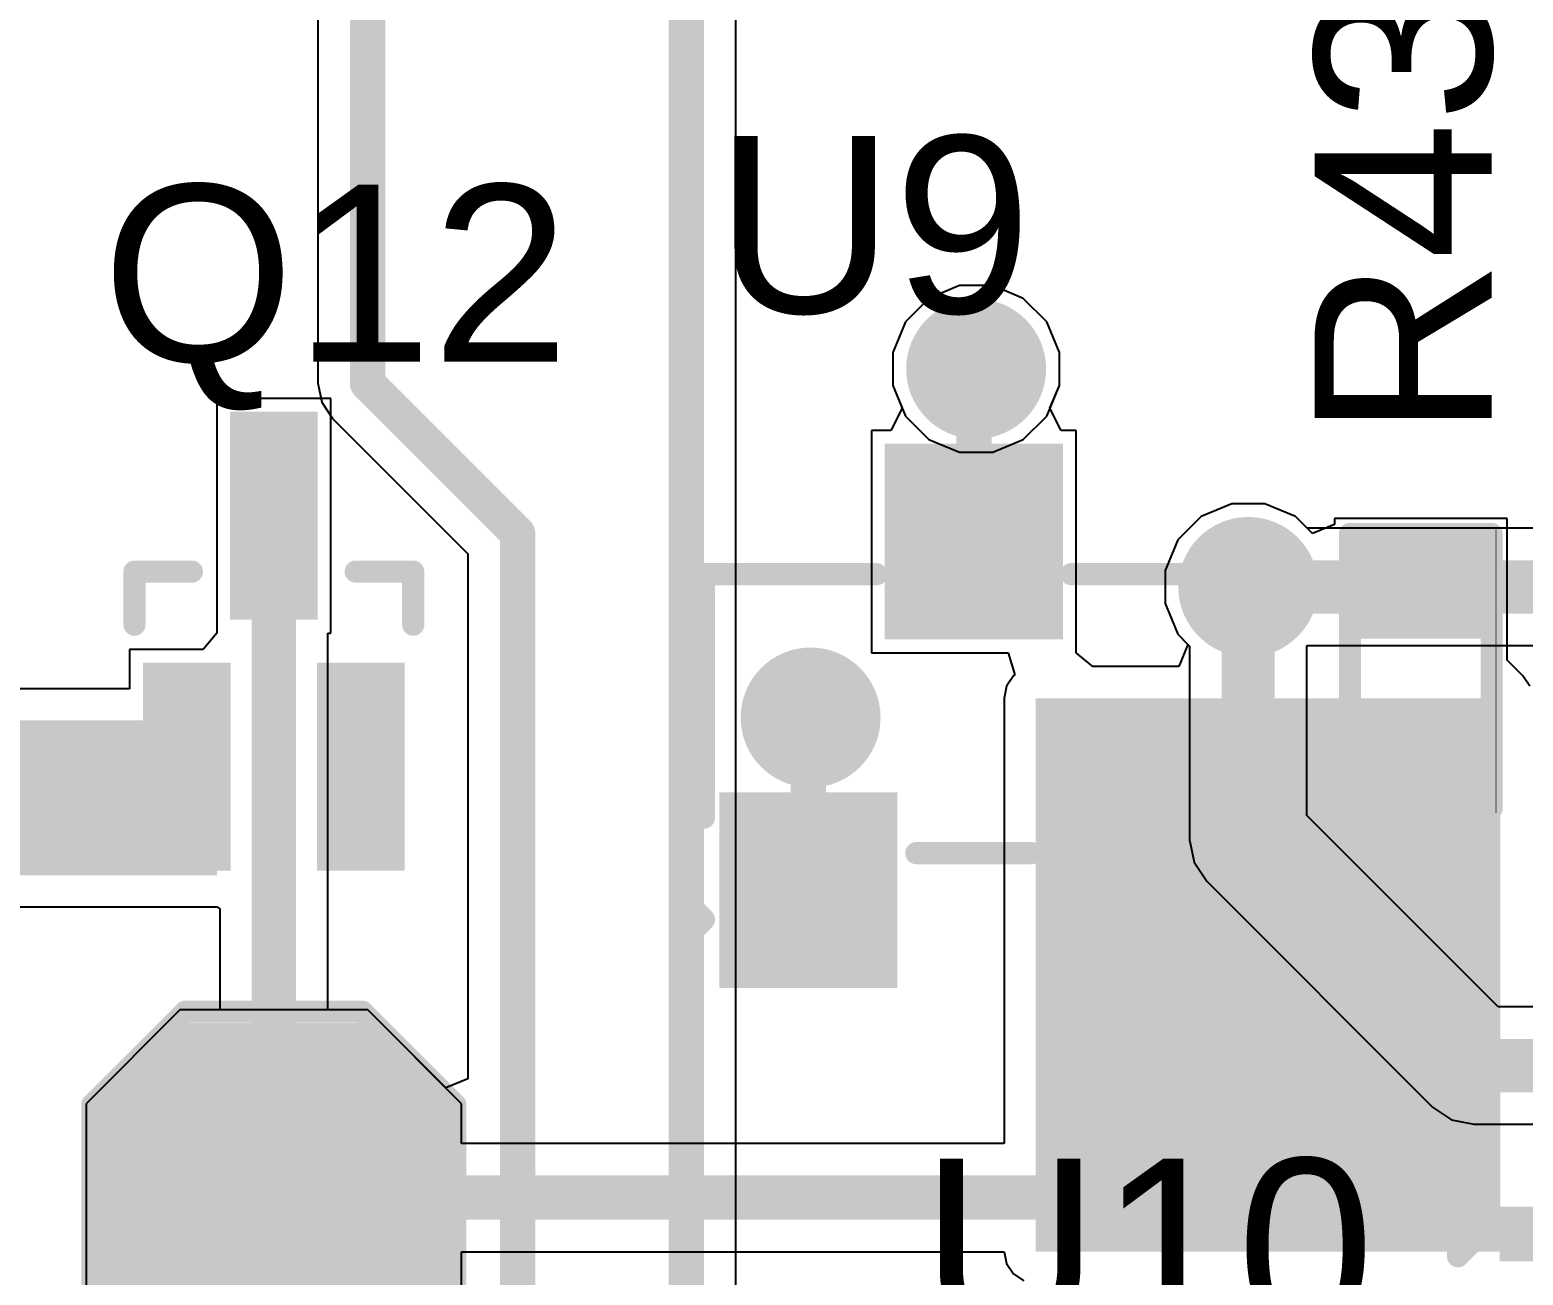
# Model space of a CAD drawing. Header units: millimetres. Extents: x -0.13 to 3.86, y -0.01 to 4.3.
# Drawn here: x 1.5977 to 1.9351, y 2.9197 to 3.201 of the extents above; entities that cross this region are included whole.
import ezdxf

# ---------------------------------------------------------------- set-up
doc = ezdxf.new("R2010")
doc.units = ezdxf.units.MM
doc.header["$MEASUREMENT"] = 0
for name, color, linetype in [('BottomLayer', 5, 'Continuous'), ('BottomSolder', 6, 'Continuous'), ('MultiLayer', 9, 'Continuous'), ('PadHoleLayer', 156, 'Continuous'), ('TopLayer', 1, 'Continuous'), ('TopOverlay', 2, 'Continuous'), ('TopPaste', 8, 'Continuous'), ('TopSolder', 216, 'Continuous'), ('ViaHoleLayer', 16, 'Continuous')]:
    doc.layers.add(name, color=color, linetype=linetype)
doc.styles.add('Arial', font='arial.ttf', dxfattribs={"height": 0.2})

# ---------------------------------------------------------------- blocks, each defined once
blk = doc.blocks.new('T____P______TH_1_8___H_________0_92___46')
at = {"layer": 'BottomLayer'}
blk.add_hatch(color=5, dxfattribs=at).paths.add_polyline_path([(0.017717425, 0.03543305), (-0.017715625, 0.03543305), (-0.03543215, 0.017716525), (-0.03543215, -0.017716525), (-0.017715625, -0.03543305), (0.017717425, -0.03543305), (0.03543395, -0.017716525), (0.03543395, 0.017716525)])
at = {"layer": 'BottomSolder'}
blk.add_hatch(color=6, dxfattribs=at).paths.add_polyline_path([(0.019717425, 0.03943305), (-0.019715625, 0.03943305), (-0.03943215, 0.019716525), (-0.03943215, -0.019716525), (-0.019715625, -0.03943305), (0.019717425, -0.03943305), (0.03943395, -0.019716525), (0.03943395, 0.019716525)])
at = {"layer": 'MultiLayer'}
blk.add_hatch(color=9, dxfattribs=at).paths.add_polyline_path([(0.017717425, 0.03543305), (-0.017715625, 0.03543305), (-0.03543215, 0.017716525), (-0.03543215, -0.017716525), (-0.017715625, -0.03543305), (0.017717425, -0.03543305), (0.03543395, -0.017716525), (0.03543395, 0.017716525)])
at = {"layer": 'PadHoleLayer'}
h = blk.add_hatch(color=156, dxfattribs=at)
edge = h.paths.add_edge_path()
edge.add_arc((9e-07, 0), 0.0181102, 0, 360)
at = {"layer": 'TopLayer'}
blk.add_hatch(color=1, dxfattribs=at).paths.add_polyline_path([(0.017717425, 0.03543305), (-0.017715625, 0.03543305), (-0.03543215, 0.017716525), (-0.03543215, -0.017716525), (-0.017715625, -0.03543305), (0.017717425, -0.03543305), (0.03543395, -0.017716525), (0.03543395, 0.017716525)])
at = {"layer": 'TopSolder'}
blk.add_hatch(color=216, dxfattribs=at).paths.add_polyline_path([(0.019717425, 0.03943305), (-0.019715625, 0.03943305), (-0.03943215, 0.019716525), (-0.03943215, -0.019716525), (-0.019715625, -0.03943305), (0.019717425, -0.03943305), (0.03943395, -0.019716525), (0.03943395, 0.019716525)])
at = {"layer": 'TopOverlay', "const_width": 0.005}
for points in [[(-0.0409991, 0.021), (-0.0199991, 0.042)], [(-0.0199991, 0.042), (0.0200009, 0.042)], [(0.0200009, 0.042), (0.0410009, 0.021)], [(-0.0409991, -0.021), (-0.0409991, 0.021)], [(0.0410009, -0.021), (0.0410009, 0.021)], [(-0.0409991, -0.021), (-0.0209991, -0.041)], [(0.0210009, -0.041), (0.0410009, -0.021)], [(-0.0199991, -0.041), (0.0210009, -0.041)]]:
    blk.add_lwpolyline(points, dxfattribs=at)
at = {"layer": 'TopOverlay', "const_width": 0.0025}
for points in [[(-0.0212491, 0.042, 1), (-0.0187491, 0.042, 1)], [(-0.0212491, 0.042, 1), (-0.0187491, 0.042, 1)], [(0.0187509, 0.042, 1), (0.0212509, 0.042, 1)], [(0.0187509, 0.042, 1), (0.0212509, 0.042, 1)], [(-0.0422491, 0.021, 1), (-0.0397491, 0.021, 1)], [(-0.0422491, 0.021, 1), (-0.0397491, 0.021, 1)], [(0.0397509, 0.021, 1), (0.0422509, 0.021, 1)], [(0.0397509, 0.021, 1), (0.0422509, 0.021, 1)], [(-0.0422491, -0.021, 1), (-0.0397491, -0.021, 1)], [(-0.0422491, -0.021, 1), (-0.0397491, -0.021, 1)], [(0.0397509, -0.021, 1), (0.0422509, -0.021, 1)], [(0.0397509, -0.021, 1), (0.0422509, -0.021, 1)], [(-0.0222491, -0.041, 1), (-0.0197491, -0.041, 1)], [(-0.0212491, -0.041, 1), (-0.0187491, -0.041, 1)], [(0.0197509, -0.041, 1), (0.0222509, -0.041, 1)], [(0.0197509, -0.041, 1), (0.0222509, -0.041, 1)]]:
    blk.add_lwpolyline(points, format="xyb", close=True, dxfattribs=at)
blk = doc.blocks.new('MMBT2222ATT3G_83')
at = {"layer": 'TopLayer'}
for points in [[(-0.0194882, 0.0452746), (0.0194882, 0.0452746), (0.0194882, 0.0334636), (-0.0194882, 0.0334636)], [(0.0372058, 0.0255906), (0.0761822, 0.0255906), (0.0761822, 0.0137796), (0.0372058, 0.0137796)], [(-0.0194882, 0.0059046), (0.0194882, 0.0059046), (0.0194882, -0.0059064), (-0.0194882, -0.0059064)]]:
    blk.add_hatch(color=1, dxfattribs=at).paths.add_polyline_path(points)
at = {"layer": 'TopPaste'}
for points in [[(-0.0194882, 0.0452746), (0.0194882, 0.0452746), (0.0194882, 0.0334636), (-0.0194882, 0.0334636)], [(0.0372058, 0.0255906), (0.0761822, 0.0255906), (0.0761822, 0.0137796), (0.0372058, 0.0137796)], [(-0.0194882, 0.0059046), (0.0194882, 0.0059046), (0.0194882, -0.0059064), (-0.0194882, -0.0059064)]]:
    blk.add_hatch(color=8, dxfattribs=at).paths.add_polyline_path(points)
at = {"layer": 'TopSolder'}
for points in [[(-0.0234882, 0.0492746), (0.0234882, 0.0492746), (0.0234882, 0.0294636), (-0.0234882, 0.0294636)], [(0.0332058, 0.0295906), (0.0801822, 0.0295906), (0.0801822, 0.0097796), (0.0332058, 0.0097796)], [(-0.0234882, 0.0099046), (0.0234882, 0.0099046), (0.0234882, -0.0099064), (-0.0234882, -0.0099064)]]:
    blk.add_hatch(color=216, dxfattribs=at).paths.add_polyline_path(points)
at = {"layer": 'TopOverlay', "const_width": 0.005}
for points in [[(0.032086, 0.0511811), (0.044094, 0.0511811)], [(0.044094, 0.0511811), (0.044094, 0.0381891)], [(0.044094, 0.0011811), (0.044094, -0.0118109)], [(0.032086, -0.0118109), (0.044094, -0.0118109)]]:
    blk.add_lwpolyline(points, dxfattribs=at)
at = {"layer": 'TopOverlay', "const_width": 0.0025}
for points in [[(0.030836, 0.0511811, 1), (0.033336, 0.0511811, 1)], [(0.042844, 0.0511811, 1), (0.045344, 0.0511811, 1)], [(0.042844, 0.0511811, 1), (0.045344, 0.0511811, 1)], [(0.042844, 0.0381891, 1), (0.045344, 0.0381891, 1)], [(0.042844, 0.0011811, 1), (0.045344, 0.0011811, 1)], [(0.030836, -0.0118109, 1), (0.033336, -0.0118109, 1)], [(0.042844, -0.0118109, 1), (0.045344, -0.0118109, 1)], [(0.042844, -0.0118109, 1), (0.045344, -0.0118109, 1)]]:
    blk.add_lwpolyline(points, format="xyb", close=True, dxfattribs=at)
blk = doc.blocks.new('R___0402_84')
at = {"layer": 'TopLayer'}
for points in [[(-0.027499, -0.0125009), (-0.027499, 0.0124991), (-0.009499, 0.0124991), (-0.009499, -0.0125009)], [(0.009501, -0.0125009), (0.009501, 0.0124991), (0.027501, 0.0124991), (0.027501, -0.0125009)]]:
    blk.add_hatch(color=1, dxfattribs=at).paths.add_polyline_path(points)
at = {"layer": 'TopPaste'}
for points in [[(-0.027499, -0.0125009), (-0.027499, 0.0124991), (-0.009499, 0.0124991), (-0.009499, -0.0125009)], [(0.009501, -0.0125009), (0.009501, 0.0124991), (0.027501, 0.0124991), (0.027501, -0.0125009)]]:
    blk.add_hatch(color=8, dxfattribs=at).paths.add_polyline_path(points)
at = {"layer": 'TopSolder'}
for points in [[(-0.0296644, -0.0146663), (-0.0296644, 0.0146645), (-0.0073336, 0.0146645), (-0.0073336, -0.0146663)], [(0.0073356, -0.0146663), (0.0073356, 0.0146645), (0.0296664, 0.0146645), (0.0296664, -0.0146663)]]:
    blk.add_hatch(color=216, dxfattribs=at).paths.add_polyline_path(points)
at = {"layer": 'TopOverlay'}
for points, const_width in [([(-0.030999, 0.0159991), (-0.030999, -0.0160009)], 0.005), ([(-0.030999, 0.0159991), (0.031001, 0.0159991)], 0.005), ([(0.031001, 0.0159991), (0.031001, -0.0160009)], 0.005), ([(-0.030999, -0.0160009), (0.031001, -0.0160009)], 0.005), ([(-0.031999, -0.0170009), (0.032001, -0.0170009)], 0.000127)]:
    blk.add_lwpolyline(points, dxfattribs=dict(at, const_width=const_width))
for points, const_width in [([(-0.032249, 0.0159991, 1), (-0.029749, 0.0159991, 1)], 0.0025), ([(-0.032249, 0.0159991, 1), (-0.029749, 0.0159991, 1)], 0.0025), ([(0.029751, 0.0159991, 1), (0.032251, 0.0159991, 1)], 0.0025), ([(0.029751, 0.0159991, 1), (0.032251, 0.0159991, 1)], 0.0025), ([(-0.032249, -0.0160009, 1), (-0.029749, -0.0160009, 1)], 0.0025), ([(-0.032249, -0.0160009, 1), (-0.029749, -0.0160009, 1)], 0.0025), ([(0.029751, -0.0160009, 1), (0.032251, -0.0160009, 1)], 0.0025), ([(0.029751, -0.0160009, 1), (0.032251, -0.0160009, 1)], 0.0025), ([(-0.0320307, -0.0170009, 1), (-0.0319673, -0.0170009, 1)], 6.35e-05), ([(0.0319693, -0.0170009, 1), (0.0320327, -0.0170009, 1)], 6.35e-05)]:
    blk.add_lwpolyline(points, format="xyb", close=True, dxfattribs=dict(at, const_width=const_width))
blk = doc.blocks.new('SOT_23_99')
at = {"layer": 'TopLayer'}
for points in [[(-0.01614085, 0.05748025), (0.01614265, 0.05748025), (0.01614265, 0.02125975), (-0.01614085, 0.02125975)], [(-0.05354285, -0.02125975), (-0.02125935, -0.02125975), (-0.02125935, -0.05748025), (-0.05354285, -0.05748025)], [(0.02125915, -0.02125975), (0.05354265, -0.02125975), (0.05354265, -0.05748025), (0.02125915, -0.05748025)]]:
    blk.add_hatch(color=1, dxfattribs=at).paths.add_polyline_path(points)
at = {"layer": 'TopPaste'}
for points in [[(-0.01614085, 0.05748025), (0.01614265, 0.05748025), (0.01614265, 0.02125975), (-0.01614085, 0.02125975)], [(-0.05354285, -0.02125975), (-0.02125935, -0.02125975), (-0.02125935, -0.05748025), (-0.05354285, -0.05748025)], [(0.02125915, -0.02125975), (0.05354265, -0.02125975), (0.05354265, -0.05748025), (0.02125915, -0.05748025)]]:
    blk.add_hatch(color=8, dxfattribs=at).paths.add_polyline_path(points)
at = {"layer": 'TopSolder'}
for points in [[(-0.02014085, 0.06148025), (0.02014265, 0.06148025), (0.02014265, 0.01725975), (-0.02014085, 0.01725975)], [(-0.05754285, -0.01725975), (-0.01725935, -0.01725975), (-0.01725935, -0.06148025), (-0.05754285, -0.06148025)], [(0.01725915, -0.01725975), (0.05754265, -0.01725975), (0.05754265, -0.06148025), (0.01725915, -0.06148025)]]:
    blk.add_hatch(color=216, dxfattribs=at).paths.add_polyline_path(points)
at = {"layer": 'TopOverlay', "const_width": 0.005}
for points in [[(-0.0609991, 0.032), (-0.0219991, 0.032)], [(-0.0609991, -0.023), (-0.0609991, 0.032)], [(0.0220009, 0.032), (0.0610009, 0.032)], [(0.0610009, -0.023), (0.0610009, 0.032)], [(-0.0129991, -0.031), (0.0130009, -0.031)], [(-0.0659991, -0.051), (-0.0659991, -0.041)], [(-0.0659991, -0.041), (-0.0609991, -0.046)], [(-0.0659991, -0.051), (-0.0609991, -0.046)]]:
    blk.add_lwpolyline(points, dxfattribs=at)
at = {"layer": 'TopOverlay', "const_width": 0.0025}
for points in [[(-0.0622491, 0.032, 1), (-0.0597491, 0.032, 1)], [(-0.0622491, 0.032, 1), (-0.0597491, 0.032, 1)], [(-0.0232491, 0.032, 1), (-0.0207491, 0.032, 1)], [(0.0207509, 0.032, 1), (0.0232509, 0.032, 1)], [(0.0597509, 0.032, 1), (0.0622509, 0.032, 1)], [(0.0597509, 0.032, 1), (0.0622509, 0.032, 1)], [(-0.0622491, -0.023, 1), (-0.0597491, -0.023, 1)], [(0.0597509, -0.023, 1), (0.0622509, -0.023, 1)], [(-0.0142491, -0.031, 1), (-0.0117491, -0.031, 1)], [(0.0117509, -0.031, 1), (0.0142509, -0.031, 1)], [(-0.0672491, -0.041, 1), (-0.0647491, -0.041, 1)], [(-0.0672491, -0.041, 1), (-0.0647491, -0.041, 1)], [(-0.0622491, -0.046, 1), (-0.0597491, -0.046, 1)], [(-0.0622491, -0.046, 1), (-0.0597491, -0.046, 1)], [(-0.0672491, -0.051, 1), (-0.0647491, -0.051, 1)], [(-0.0672491, -0.051, 1), (-0.0647491, -0.051, 1)]]:
    blk.add_lwpolyline(points, format="xyb", close=True, dxfattribs=at)
blk = doc.blocks.new('100_VQFN__12_12__100')
at = {"layer": 'TopLayer'}
blk.add_hatch(color=1, dxfattribs=at).paths.add_polyline_path([(-0.2079991, 0.192976), (-0.2079991, 0.184976), (-0.2479991, 0.184976), (-0.2479991, 0.192976)])
at = {"layer": 'TopPaste'}
blk.add_hatch(color=8, dxfattribs=at).paths.add_polyline_path([(-0.2079991, 0.192976), (-0.2079991, 0.184976), (-0.2479991, 0.184976), (-0.2479991, 0.192976)])
at = {"layer": 'TopSolder'}
blk.add_hatch(color=216, dxfattribs=at).paths.add_polyline_path([(-0.2058337, 0.1951414), (-0.2058337, 0.1828106), (-0.2501645, 0.1828106), (-0.2501645, 0.1951414)])
at = {"layer": 'TopOverlay', "const_width": 0.005}
for points in [[(-0.2595931, 0.193926), (-0.2545931, 0.188926)], [(-0.2595931, 0.183926), (-0.2595931, 0.193926)], [(-0.2595931, 0.183926), (-0.2545931, 0.188926)]]:
    blk.add_lwpolyline(points, dxfattribs=at)
at = {"layer": 'TopOverlay', "const_width": 0.0025}
for points in [[(-0.2608431, 0.193926, 1), (-0.2583431, 0.193926, 1)], [(-0.2608431, 0.193926, 1), (-0.2583431, 0.193926, 1)], [(-0.2558431, 0.188926, 1), (-0.2533431, 0.188926, 1)], [(-0.2558431, 0.188926, 1), (-0.2533431, 0.188926, 1)], [(-0.2608431, 0.183926, 1), (-0.2583431, 0.183926, 1)], [(-0.2608431, 0.183926, 1), (-0.2583431, 0.183926, 1)]]:
    blk.add_lwpolyline(points, format="xyb", close=True, dxfattribs=at)

msp = doc.modelspace()

# ---------------------------------------------------------------- hatches: boundary and pattern name
at = {"layer": 'BottomLayer'}
h = msp.add_hatch(color=5, dxfattribs=at)
edge = h.paths.add_edge_path()
edge.add_arc((1.811512, 3.12437), 0.011811, 0, 360)
h = msp.add_hatch(color=5, dxfattribs=at)
edge = h.paths.add_edge_path()
edge.add_arc((1.8730009, 3.0751171), 0.011811, 0, 360)
h = msp.add_hatch(color=5, dxfattribs=at)
edge = h.paths.add_edge_path()
edge.add_arc((1.77411, 3.04563), 0.011811, 0, 360)
at = {"layer": 'BottomSolder'}
h = msp.add_hatch(color=6, dxfattribs=at)
edge = h.paths.add_edge_path()
edge.add_arc((1.811512, 3.12437), 0.015811, 0, 360)
h = msp.add_hatch(color=6, dxfattribs=at)
edge = h.paths.add_edge_path()
edge.add_arc((1.8730009, 3.0751171), 0.015811, 0, 360)
h = msp.add_hatch(color=6, dxfattribs=at)
edge = h.paths.add_edge_path()
edge.add_arc((1.77411, 3.04563), 0.015811, 0, 360)
at = {"layer": 'TopLayer'}
h = msp.add_hatch(color=1, dxfattribs=at)
edge = h.paths.add_edge_path()
edge.add_arc((1.811512, 3.12437), 0.011811, 0, 360)
h = msp.add_hatch(color=1, dxfattribs=at)
edge = h.paths.add_edge_path()
edge.add_arc((1.8730009, 3.0751171), 0.011811, 0, 360)
h = msp.add_hatch(color=1, dxfattribs=at)
edge = h.paths.add_edge_path()
edge.add_arc((1.77411, 3.04563), 0.011811, 0, 360)
for points in [[(1.825, 2.925), (1.93, 2.925), (1.93, 3.05), (1.825, 3.05)], [(1.495, 3.01), (1.64, 3.01), (1.64, 3.045), (1.495, 3.045)]]:
    msp.add_hatch(color=1, dxfattribs=at).paths.add_polyline_path(points)
at = {"layer": 'ViaHoleLayer'}
h = msp.add_hatch(color=16, dxfattribs=at)
edge = h.paths.add_edge_path()
edge.add_arc((1.811512, 3.12437), 0.0059055, 0, 360)
h = msp.add_hatch(color=16, dxfattribs=at)
edge = h.paths.add_edge_path()
edge.add_arc((1.8730009, 3.0751171), 0.0059055, 0, 360)
h = msp.add_hatch(color=16, dxfattribs=at)
edge = h.paths.add_edge_path()
edge.add_arc((1.77411, 3.04563), 0.0059055, 0, 360)

# ---------------------------------------------------------------- linework, layer by layer
at = {"layer": 'BottomLayer'}
for p, q in [((1.7572155, 2.8393329), (1.7572155, 3.3826127)), ((1.6627845, 3.3456127), (1.6627845, 3.1211239)), ((1.8077703, 3.143181), (1.8008564, 3.1403172)), ((1.8152537, 3.143181), (1.8077703, 3.143181)), ((1.8221676, 3.1403172), (1.8152537, 3.143181)), ((1.8008564, 3.1403172), (1.7955648, 3.1350256)), ((1.8274592, 3.1350256), (1.8221676, 3.1403172)), ((1.7955648, 3.1350256), (1.792701, 3.1281117)), ((1.830323, 3.1281117), (1.8274592, 3.1350256)), ((1.792701, 3.1281117), (1.792701, 3.1206283)), ((1.830323, 3.1206283), (1.830323, 3.1281117)), ((1.6627845, 3.1211239), (1.6627844, 3.1211234)), ((1.6627844, 3.1211234), (1.6636382, 3.1168314)), ((1.792701, 3.1206283), (1.7955648, 3.1137144)), ((1.8274592, 3.1137144), (1.830323, 3.1206283)), ((1.6636382, 3.1168314), (1.6660694, 3.1131928)), ((1.6660694, 3.1131928), (1.6966721, 3.0825901)), ((1.7955648, 3.1137144), (1.8008564, 3.1084228)), ((1.8221676, 3.1084228), (1.8274592, 3.1137144)), ((1.8008564, 3.1084228), (1.8077703, 3.105559)), ((1.8152537, 3.105559), (1.8221676, 3.1084228)), ((1.8077703, 3.105559), (1.8152537, 3.105559)), ((1.8623453, 3.0910643), (1.8570537, 3.0857727)), ((1.8692592, 3.0939281), (1.8623453, 3.0910643)), ((1.8767426, 3.0939281), (1.8692592, 3.0939281)), ((1.8836565, 3.0910643), (1.8767426, 3.0939281)), ((1.886349, 3.0883718), (1.8836565, 3.0910643)), ((1.9938838, 3.0883718), (1.886349, 3.0883718)), ((1.8570537, 3.0857727), (1.8541899, 3.0788588)), ((1.6966721, 3.0825901), (1.6966721, 2.9640494)), ((1.8541899, 3.0788588), (1.8541899, 3.0713754)), ((1.8541899, 3.0713754), (1.8570537, 3.0644615)), ((1.8570537, 3.0644615), (1.8597453, 3.0617699)), ((1.8597453, 3.0617699), (1.8597453, 3.018)), ((1.8862547, 3.0617681), (1.886349, 3.0618624)), ((1.8862547, 3.0234903), (1.8862547, 3.0617681)), ((1.886349, 3.0618624), (1.9628629, 3.0618624)), ((1.9294903, 2.9802547), (1.8862547, 3.0234903)), ((1.8597453, 3.018), (1.8607543, 3.0129276)), ((1.8607543, 3.0129276), (1.8636275, 3.0086275)), ((1.8636275, 3.0086275), (1.9146275, 2.9576275)), ((1.6315984, 2.979619), (1.6103819, 2.9584025)), ((1.6740314, 2.979619), (1.6315984, 2.979619)), ((1.6916721, 2.9619783), (1.6740314, 2.979619)), ((2.0459607, 2.9802547), (1.9294903, 2.9802547)), ((1.6966721, 2.9640494), (1.6916721, 2.9619783)), ((1.6103819, 2.9584025), (1.6103819, 2.9159695)), ((1.9146275, 2.9576275), (1.9189277, 2.9547542)), ((1.9189277, 2.9547542), (1.924, 2.9537453)), ((1.924, 2.9537453), (2.17, 2.9537453))]:
    msp.add_line(p, q, dxfattribs=at)
for points, const_width in [([(1.746, 2.8346872), (1.746, 3.398)], 0.008), ([(1.674, 3.1211234), (1.674, 3.361)], 0.008), ([(1.674, 3.1211234), (1.7078876, 3.0872358)], 0.008), ([(1.7078876, 2.8515864), (1.7078876, 3.0872358)], 0.008), ([(1.873, 3.018), (1.873, 3.0751162)], 0.012), ([(1.8730009, 3.0751171), (1.9938838, 3.0751171)], 0.012), ([(1.873, 3.0751162), (1.8730009, 3.0751171)], 0.008), ([(1.873, 3.018), (1.924, 2.967)], 0.012), ([(1.924, 2.967), (2.17, 2.967)], 0.012)]:
    msp.add_lwpolyline(points, dxfattribs=dict(at, const_width=const_width))
for points, const_width in [([(1.672, 3.1211234, 1), (1.676, 3.1211234, 1)], 0.004), ([(1.672, 3.1211234, 1), (1.676, 3.1211234, 1)], 0.004), ([(1.7058876, 3.0872358, 1), (1.7098876, 3.0872358, 1)], 0.004), ([(1.7058876, 3.0872358, 1), (1.7098876, 3.0872358, 1)], 0.004), ([(1.87, 3.0751162, 1), (1.876, 3.0751162, 1)], 0.006), ([(1.8700009, 3.0751171, 1), (1.8760009, 3.0751171, 1)], 0.006), ([(1.871, 3.0751162, 1), (1.875, 3.0751162, 1)], 0.004), ([(1.8710009, 3.0751171, 1), (1.8750009, 3.0751171, 1)], 0.004), ([(1.87, 3.018, 1), (1.876, 3.018, 1)], 0.006), ([(1.87, 3.018, 1), (1.876, 3.018, 1)], 0.006), ([(1.921, 2.967, 1), (1.927, 2.967, 1)], 0.006), ([(1.921, 2.967, 1), (1.927, 2.967, 1)], 0.006)]:
    msp.add_lwpolyline(points, format="xyb", close=True, dxfattribs=dict(at, const_width=const_width))
at = {"layer": 'TopLayer'}
for p, q in [((1.8077703, 3.143181), (1.8008564, 3.1403172)), ((1.8152537, 3.143181), (1.8077703, 3.143181)), ((1.8221676, 3.1403172), (1.8152537, 3.143181)), ((1.8008564, 3.1403172), (1.7955648, 3.1350256)), ((1.8274592, 3.1350256), (1.8221676, 3.1403172)), ((1.7955648, 3.1350256), (1.792701, 3.1281117)), ((1.830323, 3.1281117), (1.8274592, 3.1350256)), ((1.792701, 3.1281117), (1.792701, 3.1206283)), ((1.830323, 3.1206283), (1.830323, 3.1281117)), ((1.792701, 3.1206283), (1.7948334, 3.1154803)), ((1.8281906, 3.1154803), (1.830323, 3.1206283)), ((1.6657204, 3.1176822), (1.6399094, 3.1176822)), ((1.6399094, 3.1176822), (1.6399094, 3.0647059)), ((1.6657204, 3.0647058), (1.6657204, 3.1176822)), ((1.7948334, 3.1154803), (1.7922661, 3.1104802)), ((1.8307579, 3.1104802), (1.8281906, 3.1154803)), ((1.7922661, 3.1104802), (1.7878592, 3.1104802)), ((1.7878592, 3.1104802), (1.7878592, 3.0602598)), ((1.8341426, 3.1104802), (1.8307579, 3.1104802)), ((1.8341426, 3.0621372), (1.8341426, 3.1104802)), ((1.8623453, 3.0910643), (1.8570537, 3.0857727)), ((1.8692592, 3.0939281), (1.8623453, 3.0910643)), ((1.8767426, 3.0939281), (1.8692592, 3.0939281)), ((1.8836565, 3.0910643), (1.8767426, 3.0939281)), ((1.8875009, 3.0872199), (1.8836565, 3.0910643)), ((1.8925009, 3.0891976), (1.8875009, 3.0872199)), ((1.9315009, 3.090606), (1.8925009, 3.090606)), ((1.8925009, 3.090606), (1.8925009, 3.0891976)), ((1.9315009, 3.0586061), (1.9315009, 3.090606)), ((1.8570537, 3.0857727), (1.8541899, 3.0788588)), ((1.8541899, 3.0788588), (1.8541899, 3.0713754)), ((1.8541899, 3.0713754), (1.8570537, 3.0644615)), ((1.6399094, 3.0647059), (1.6368134, 3.0609882)), ((1.66505, 2.979619), (1.66505, 3.0647058)), ((1.66505, 3.0647058), (1.6657204, 3.0647058)), ((1.8570537, 3.0644615), (1.8593781, 3.0621371)), ((1.6368134, 3.0609882), (1.6202254, 3.0609882)), ((1.6202254, 3.0609882), (1.6202254, 3.0521371)), ((1.8341427, 3.0602598), (1.8341426, 3.0621372)), ((1.8593781, 3.0621371), (1.857307, 3.0571371)), ((1.7878592, 3.0602598), (1.8187555, 3.0602598)), ((1.8187555, 3.0602598), (1.8202722, 3.0552598)), ((1.8378492, 3.0571371), (1.8341427, 3.0602598)), ((1.857307, 3.0571371), (1.8378492, 3.0571371)), ((1.9350209, 3.055064), (1.9315009, 3.0586061)), ((1.8199533, 3.0550467), (1.8184062, 3.0527312)), ((1.8202722, 3.0552598), (1.8199533, 3.0550467)), ((1.9350467, 3.0550467), (1.9350209, 3.055064)), ((1.9365938, 3.0527312), (1.9350467, 3.0550467)), ((1.6202254, 3.0521371), (1.5295009, 3.0521371)), ((1.8184062, 3.0527312), (1.8178629, 3.05)), ((1.8178629, 3.05), (1.8178629, 2.9494211)), ((1.495, 3.0028629), (1.6399999, 3.0028629)), ((1.6399999, 3.0028629), (1.6405798, 3.002387)), ((1.6405798, 3.002387), (1.6405798, 2.979619)), ((1.6315984, 2.979619), (1.6103819, 2.9584025)), ((1.6405798, 2.979619), (1.6315984, 2.979619)), ((1.6740314, 2.979619), (1.66505, 2.979619)), ((1.6952479, 2.9584025), (1.6740314, 2.979619)), ((1.6103819, 2.9584025), (1.6103819, 2.9159695)), ((1.6952479, 2.9494211), (1.6952479, 2.9584025)), ((1.8178629, 2.9494211), (1.6952479, 2.9494211)), ((1.6952479, 2.9159695), (1.6952479, 2.9249509)), ((1.6952479, 2.9249509), (1.8178727, 2.9249509)), ((1.8178727, 2.9249509), (1.8184062, 2.9222688)), ((1.8184062, 2.9222688), (1.8199533, 2.9199533)), ((1.8199533, 2.9199533), (1.8222688, 2.9184062))]:
    msp.add_line(p, q, dxfattribs=at)
for points, const_width in [([(1.8110009, 3.08537), (1.8110009, 3.1238589)], 0.008), ([(1.6528149, 2.937186), (1.6528149, 3.091194)], 0.01), ([(1.873512, 3.074606), (1.9120009, 3.074606)], 0.008), ([(1.7735989, 3.00663), (1.7735989, 3.0451189)], 0.008), ([(1.8484009, 3.00663), (1.85, 3.0050309)], 0.01), ([(1.85, 2.96), (1.85, 3.0050309)], 0.01), ([(1.827186, 2.937186), (1.85, 2.96)], 0.01), ([(1.6528149, 2.937186), (1.827186, 2.937186)], 0.01), ([(1.9204069, 2.928926), (1.9204569, 2.928976)], 0.008), ([(1.9204569, 2.928976), (1.9520009, 2.928976)], 0.008)]:
    msp.add_lwpolyline(points, dxfattribs=dict(at, const_width=const_width))
for points, const_width in [([(1.8090009, 3.1238589, 1), (1.8130009, 3.1238589, 1)], 0.004), ([(1.6503149, 3.091194, 1), (1.6553149, 3.091194, 1)], 0.005), ([(1.8090009, 3.08537, 1), (1.8130009, 3.08537, 1)], 0.004), ([(1.871512, 3.074606, 1), (1.875512, 3.074606, 1)], 0.004), ([(1.9100009, 3.074606, 1), (1.9140009, 3.074606, 1)], 0.004), ([(1.7715989, 3.0451189, 1), (1.7755989, 3.0451189, 1)], 0.004), ([(1.7715989, 3.00663, 1), (1.7755989, 3.00663, 1)], 0.004), ([(1.8459009, 3.00663, 1), (1.8509009, 3.00663, 1)], 0.005), ([(1.8475, 3.0050309, 1), (1.8525, 3.0050309, 1)], 0.005), ([(1.8475, 3.0050309, 1), (1.8525, 3.0050309, 1)], 0.005), ([(1.8475, 2.96, 1), (1.8525, 2.96, 1)], 0.005), ([(1.8475, 2.96, 1), (1.8525, 2.96, 1)], 0.005), ([(1.6503149, 2.937186, 1), (1.6553149, 2.937186, 1)], 0.005), ([(1.6503149, 2.937186, 1), (1.6553149, 2.937186, 1)], 0.005), ([(1.824686, 2.937186, 1), (1.829686, 2.937186, 1)], 0.005), ([(1.824686, 2.937186, 1), (1.829686, 2.937186, 1)], 0.005), ([(1.9184069, 2.928926, 1), (1.9224069, 2.928926, 1)], 0.004), ([(1.9184569, 2.928976, 1), (1.9224569, 2.928976, 1)], 0.004), ([(1.9184569, 2.928976, 1), (1.9224569, 2.928976, 1)], 0.004)]:
    msp.add_lwpolyline(points, format="xyb", close=True, dxfattribs=dict(at, const_width=const_width))

# ---------------------------------------------------------------- block references
at = {"rotation": 90}
for name, p in [('MMBT2222ATT3G_83', (1.6725, 3.0345)), ('R___0402_84', (1.912, 3.056105))]:
    msp.add_blockref(name, p, dxfattribs=at)
for name, p in [('SOT_23_99', (1.811, 3.046)), ('100_VQFN__12_12__100', (2.18, 2.74)), ('T____P______TH_1_8___H_________0_92___46', (1.652814, 2.937186))]:
    msp.add_blockref(name, p)

# ---------------------------------------------------------------- texts
at = {"layer": 'TopOverlay', "style": 'Arial'}
msp.add_text('R43', height=0.04, rotation=90, dxfattribs=at).set_placement((1.9279935, 3.1086839))
for s, p in [('U9', (1.7525989, 3.137)), ('Q12', (1.6140162, 3.1260065)), ('U10', (1.7990162, 2.9060065))]:
    msp.add_text(s, height=0.04, dxfattribs=at).set_placement(p)

doc.saveas('drawing.dxf')
